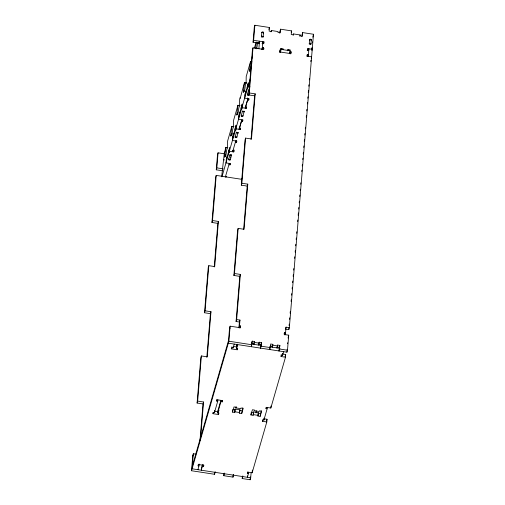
<?xml version="1.0" encoding="UTF-8"?>
<svg xmlns="http://www.w3.org/2000/svg" width="505" height="505" viewBox="0 0 505 505"><rect width="100%" height="100%" fill="white"/><g stroke="black" fill="none" stroke-linecap="round" stroke-linejoin="round"><path stroke-width="0.76" d="M252.229 58.088L252.248 56.535M215.18 471.664L214.568 474.283L191.528 470.742L192.765 455.693L193.327 453.755L195.908 454.147M197.095 403.034L197.657 401.09L203.553 401.999L202.991 403.937L197.095 403.034L200.807 357.894L201.369 355.949L207.265 356.858L210.976 311.718L205.081 310.815L204.519 312.753L210.415 313.662L210.976 311.718M204.519 312.753L208.23 267.618L208.792 265.674L214.688 266.577L218.4 221.442L212.498 220.534L211.942 222.478L217.838 223.38L218.4 221.442M211.942 222.478L215.654 177.337L216.209 175.393L241.636 179.3L241.826 178.656M222.718 170.804L216.273 169.813L217.51 154.77L218.065 152.826L224.435 153.804M193.327 453.755L192.089 468.798L250.701 477.806L251.086 473.103M197.657 401.09L201.369 355.949M205.081 310.815L208.792 265.674M212.498 220.534L216.209 175.393M216.273 169.813L216.828 167.875L218.065 152.826M199.986 440.518L202.991 403.937M206.835 357.243L210.415 313.662M214.253 266.968L217.838 223.38M221.657 176.737L224.428 152.156M200.485 439.356L203.553 401.999M197.985 469.707L199.178 464.619M226.549 158.911L226.625 158.008L225.962 162.919L230.387 163.595L230.009 164.889L228.904 164.725M226.859 157.831L227.307 155.635L227.231 156.537M202.391 464.518L201.306 470.218L202.492 465.13M226.53 176.984L226.581 176.415M228.853 150.926L228.929 150.023L228.481 152.22L229.586 152.39M229.163 149.846L229.611 147.649L229.32 151.26L233.746 151.942L234.118 150.641L233.013 150.477M228.733 158.822L228.677 159.504A0.846 0.499 4.7 0 0 229.365 160.117A0.846 0.499 4.7 0 0 230.337 159.757L231.637 154.764M202.379 466.481L203.49 466.652L203.654 464.619M229.977 154.505L228.67 159.498L230.331 159.757L230.394 159.081M230.532 157.39L230.64 156.777M230.009 164.889L230.122 163.538M233.026 136.464L233.095 135.561L232.439 140.466L236.858 141.147L236.485 142.442L235.38 142.271L235.494 140.92M233.335 135.384L233.783 133.187L233.708 134.09M232.748 150.326L232.635 151.771L235.747 140.977M235.33 128.472L235.399 127.569L234.951 129.772L236.062 129.943M235.639 127.393L236.088 125.196L235.797 128.813L240.222 129.488L240.595 128.194L239.49 128.024L241.472 121.118L242.577 121.288L242.956 119.988L238.53 119.313L239.2 114.401L239.124 115.31M233.746 151.942L233.916 149.909M235.21 136.375L235.153 137.051A0.846 0.499 4.7 0 0 235.841 137.663A0.846 0.499 4.7 0 0 236.813 137.31L238.114 132.31M220.881 400.402L218.008 410.369L217.788 413.077L218.892 413.248L218.52 414.542L212.99 413.69L213.097 412.339M236.454 132.057L235.147 137.051L236.801 137.303L236.87 136.628M236.485 142.442L236.656 140.409M212.99 413.69L213.362 412.396L214.467 412.566L214.631 410.533M239.439 114.231L239.881 112.028L239.812 112.931M217.851 399.859L217.743 401.21L216.639 401.039L216.746 399.689M239.225 127.872L239.105 129.318L241.844 119.824M241.428 107.319L241.504 106.416L241.055 108.613L242.16 108.783M241.737 106.239L242.185 104.043L241.889 107.653L246.314 108.335L246.686 107.041L245.582 106.871L247.583 99.965L247.747 97.932M241.302 115.222L241.245 115.897A0.846 0.499 4.7 0 0 241.933 116.51A0.846 0.499 4.7 0 0 242.905 116.15L244.205 111.157M240.222 129.488L240.329 128.137M242.545 110.904L241.245 115.897L242.905 116.15L242.962 115.475M218.52 414.542L218.684 412.509M242.577 121.288L242.69 119.931M245.228 94.151L245.304 93.248L244.641 98.159L249.06 98.835L248.687 100.135L247.583 99.965M245.537 93.072L245.986 90.875L245.91 91.777M214.568 474.283L214.682 472.926M217.788 413.077L221.171 400.37M245.329 106.719L245.209 108.165L247.949 98.664M247.532 86.166L247.601 85.263L247.16 87.46L248.264 87.63M247.841 85.086L248.29 82.889L247.999 86.5L249.994 86.809M221.057 401.721L222.162 401.892L222.276 400.541M246.314 108.335L246.427 106.978M247.412 94.063L247.355 94.744A0.846 0.499 4.7 0 0 248.043 95.357A0.846 0.499 4.7 0 0 249.016 94.997L249.249 94.189M263.477 47.603L262.916 49.541L261.811 49.37L262.366 47.432L263.477 47.603L263.326 49.408L253.005 47.817L252.443 49.761L248.731 94.902L249.293 92.958L255.195 93.867L254.634 95.805L247.349 94.744L248.656 89.751M240.588 325.959L240.033 327.903L238.922 327.732L239.484 325.788L240.588 325.959L240.443 327.764L230.122 326.18L229.56 328.117L228.323 343.166L286.935 352.174L287.49 350.23L288.727 335.187L284.309 334.506L284.454 332.7L285.559 332.871L286.032 327.152L289.346 327.663L313.472 34.258L302.596 32.585L301.87 36.562M233.891 275.459L234.453 273.514L240.348 274.423L239.787 276.361L233.891 275.459L237.602 230.318L238.164 228.374L244.06 229.283L247.772 184.142L241.87 183.239L241.314 185.177L247.21 186.086L247.772 184.142M241.314 185.177L245.026 140.043L245.582 138.099L251.484 139.001L255.195 93.867M259.513 43.228L253.062 42.237L254.299 27.194L254.861 25.25L269.424 27.491L269.127 31.102L271.337 31.436L271.412 30.534L278.047 31.556L277.971 32.459L280.18 32.8L280.477 29.189L291.536 30.887L291.24 34.498L293.455 34.839L293.525 33.936L300.159 34.952L300.09 35.855L302.299 36.196L302.596 32.585M249.016 94.997L249.072 94.321M248.687 100.135L248.801 98.778M191.528 470.742L228.885 341.222L230.122 326.18M234.453 273.514L238.164 228.374M241.87 183.239L245.582 138.099M249.293 92.958L253.005 47.817M253.062 42.237L253.624 40.299L254.861 25.25M237.116 344.113L236.46 348.317L237.565 348.488L237.192 349.782L231.662 348.93L231.833 346.903M231.662 348.93L232.041 347.636L233.146 347.806L233.253 346.455M258.907 41.984L258.756 43.79L259.507 41.202L258.888 48.726M236.075 321.502L236.637 319.558L239.957 320.069L239.395 322.013L236.075 321.502L239.787 276.361M243.625 229.668L247.21 186.086M251.048 139.393L254.634 95.805M233.613 474.498L233.001 477.118L223.784 475.697L223.968 473.444M236.637 319.558L240.348 274.423M224.397 473.078L223.784 475.697M261.331 37.162L261.931 32.32A0.631 0.505 16.1 0 1 262.095 32.023L262.354 31.897A0.985 0.789 16.1 0 1 263.313 32.08L263.433 32.181A0.644 0.518 16.1 0 1 263.591 32.572L263.061 37.174M238.922 327.732L239.395 322.013M237.192 349.782L237.306 348.425M239.484 325.788L239.957 320.069M262.202 49.231L262.821 41.713L262.265 43.651M236.125 406.569L236.018 407.92L240.809 408.659L240.992 408.008L243.208 408.349L241.712 413.532L239.503 413.191L239.913 409.833L235.122 409.101L234.711 412.452L232.496 412.112L232.666 410.085M253.624 40.299L263.945 41.883L263.799 43.689L262.688 43.518M234.711 412.452L235.122 409.101M233.001 477.118L233.184 474.858M239.503 413.191L239.913 409.833M241.712 413.532L242.791 407.863M251.49 345.13L251.364 346.708L252.216 341.153L254.432 341.494L253.794 344.341L254.432 341.494M250.701 477.806L250.139 479.75L242.211 478.532L242.381 476.499M242.829 475.912L242.211 478.532M279.751 33.16L280.477 29.189M279.543 52.097L280.231 52.204L280.351 50.74M280.641 52.066L280.938 48.455L283.154 48.796L283.078 49.698M250.928 414.946L252.424 409.763L254.634 410.104L254.444 410.754L259.242 411.493L259.425 410.843L261.64 411.184L260.144 416.366L257.935 416.025L258.339 412.667L253.548 411.928L253.138 415.287L250.928 414.946L251.042 413.595M248.567 472.207L248.46 473.564L247.355 473.393L247.463 472.036M247.494 475.944L247.381 477.294L248.46 473.564M253.138 415.287L253.548 411.928M260.877 344.511L258.661 344.17L258.585 345.073L259.223 342.232L261.432 342.573L260.58 348.122L261.432 342.573M250.139 479.75L250.373 476.928M256.029 412.97L256.224 410.622M247.355 473.393L247.728 472.099L252.147 472.781L252.374 470.067M287.869 50.437L287.945 49.534L290.154 49.875L289.857 53.486M257.935 416.025L258.339 412.667M260.144 416.366L261.218 410.698M289.636 52.974L290.009 51.68L291.114 51.851L290.962 53.656L279.536 51.895L279.688 50.09L280.793 50.26L280.231 52.204M264.077 418.803L267.025 419.257L266.804 421.965L262.379 421.284L262.493 419.926M262.379 421.284L262.758 419.99L263.863 420.16L264.027 418.127M269.866 348.639L269.79 349.542L270.648 343.987L272.864 344.328L272.227 347.175L272.864 344.328M269.923 347.958L270.036 346.607M267.246 407.453L267.139 408.804L266.028 408.633L266.141 407.283M266.028 408.633L266.406 407.339L270.825 408.021L270.996 405.988M277.655 345.06L277.018 347.907L277.655 345.06L279.865 345.401L279.006 350.956L279.865 345.401M282.756 354.043L285.704 354.497L285.483 357.205L281.058 356.524L281.228 354.491M281.058 356.524L281.43 355.23L282.541 355.4L282.705 353.367M307.886 56.453L308.448 54.515L307.343 54.344L307.191 56.15L311.617 56.825L311.244 58.125M311.863 50.601L312.235 49.307L307.81 48.625L307.665 50.431L308.77 50.601M284.586 334.752L285.003 334.815L285.18 332.669M307.905 56.213L308.025 54.742M308.296 56.32L308.915 48.796L308.353 50.74L307.248 50.569L307.81 48.625M309.666 39.655A0.631 0.505 16.1 0 1 309.836 39.358L310.089 39.238A0.985 0.789 16.1 0 1 311.048 39.422L311.168 39.516A0.644 0.518 16.1 0 1 311.326 39.914L310.865 44.27M286.935 352.174L287.01 351.234M287.086 350.293L287.162 349.353M287.629 343.709L287.705 342.769M288.09 338.066L288.727 335.187M285.47 329.096L288.791 329.607L288.917 328.042M289.113 325.693L289.239 324.128M289.624 319.431L289.756 317.866M290.141 313.169L290.268 311.604M291.107 301.428L291.233 299.863M291.619 295.166L291.751 293.601M292.136 288.904L292.262 287.339M292.647 282.642L292.78 281.077M293.165 276.38L293.291 274.815M293.676 270.118L293.809 268.553M294.642 258.377L294.775 256.811M295.16 252.115L295.286 250.549M295.671 245.853L295.804 244.287M296.189 239.591L296.315 238.025M296.706 233.329L296.833 231.763M297.672 221.581L297.798 220.016M298.184 215.319L298.379 212.971M298.701 209.057L298.827 207.492M299.212 202.795L299.345 201.23M299.73 196.533L299.856 194.968M300.21 190.644L300.33 189.23M300.734 184.275L300.854 182.854M301.782 171.555L301.895 170.147M302.249 165.918L302.362 164.51M302.766 159.586L302.88 158.179M303.227 153.962L303.347 152.56M303.764 147.492L303.89 145.939M304.275 141.267L304.401 139.708M304.786 135.037L304.913 133.484M305.298 128.813L305.424 127.26M306.257 117.141L306.383 115.582M306.769 110.917L306.895 109.358M307.343 103.91L307.463 102.49M307.81 98.241L307.924 96.827M308.277 92.579L308.448 90.458M308.801 86.216L308.915 84.808M309.319 79.866L309.439 78.458M310.821 61.578L310.941 60.177M311.825 49.439L311.957 47.786L311.768 48.436M312.368 42.786L312.443 41.846M312.835 37.143L313.472 34.258M233.853 126.603L231.858 126.3L227.528 141.324L227.427 147.17L226.587 150.597A3.75 0.36 -81.3 0 1 225.722 155.761A3.75 0.36 -81.3 0 1 225.344 154.915L224.681 157.156L225.792 147.334L227.787 147.643M231.858 126.351L233.821 126.888M240.14 97.68L239.66 99.264L239.534 105.318L238.726 108.524A3.75 0.36 -81.3 0 1 237.855 113.694A3.75 0.36 -81.3 0 1 237.476 112.842L236.794 115.102L237.924 105.261L239.919 105.57M246.459 82.883L244.47 82.574L246.434 83.167M251.244 65.713A3.75 0.36 -81.3 0 1 250.379 70.239A3.75 0.36 -81.3 0 1 250.089 69.116L249.426 71.356L250.537 61.541L251.862 61.743M237.924 105.293L233.594 120.285L233.499 126.098L232.66 129.558A3.75 0.36 -81.3 0 1 231.789 134.728A3.75 0.36 -81.3 0 1 231.41 133.876L232.515 134.046M250.537 61.572L246.206 76.564L246.105 82.41L245.266 85.837A3.75 0.36 -81.3 0 1 244.395 91.007A3.75 0.36 -81.3 0 1 244.022 90.155L243.366 92.383L244.439 82.858M225.767 147.618L227.755 147.927M231.833 126.585L230.709 136.11L231.41 133.876M255.637 48.36L256.389 42.306M225.792 147.334L224.555 152.744L224.454 152.169M244.47 82.574L240.228 98.267L240.172 97.705M254.438 48.013L256.174 42.003M251.332 64.798L251.73 63.434M257.796 42.395L257.399 43.765A3.75 0.36 -81.3 0 1 256.591 48.726M261.792 32.806L261.931 32.32M226.183 160.211L229.548 148.552M232.66 137.758L236.018 126.105M238.751 116.605L242.116 104.945M244.862 95.451L248.22 83.792M221.954 176.782L250.278 78.584M263.452 33.059L263.591 32.572M263.383 43.828L263.945 41.883M225.274 177.293L229.27 163.424M268.862 29.429L269.424 27.491M271.04 31.834L271.412 30.534M280.565 49.749L280.938 48.455M280.117 51.952L280.868 49.357L290.085 50.778M291.164 32.181L291.536 30.887M287.572 50.828L287.945 49.534M293.152 35.23L293.525 33.936M290.552 53.789L291.114 51.851M299.787 36.253L300.159 34.952M309.527 40.141L309.666 39.655L309.212 44.017M308.315 49.578L308.505 48.934M311.187 40.394L311.326 39.908M307.343 54.344L306.92 56.307M192.31 466.09L228.544 340.458M216.639 401.039L217.011 399.745L222.541 400.598L222.162 401.892M198.642 465.503L199.071 464.013M214.467 412.566L217.743 401.21M233.146 347.806L234.219 344.075M236.46 348.317L237.539 344.58M203.49 466.652L203.862 465.358L198.332 464.505L197.96 465.799L199.065 465.97M251.66 343.097L252.216 341.153M232.496 412.112L233.992 406.935L236.201 407.276L236.018 407.92M258.85 343.526L259.223 342.232M284.081 333.994L284.454 332.7M285.66 328.446L286.032 327.152M285.003 334.815L285.559 332.871M288.791 329.607L289.346 327.663M263.863 420.16L267.139 408.804M282.541 355.4L283.614 351.663M266.381 421.498L267.025 419.257M285.06 356.738L285.704 354.497M252.147 472.781L266.804 421.965M270.825 408.021L285.483 357.205M279.921 31.133L280.61 31.234M302.034 34.529L302.716 34.637M261.906 32.427L263.566 32.68M309.66 39.769L311.32 40.021M261.596 36.19L263.257 36.442M262.095 43.626L262.739 43.727M262.65 48.587L264.191 48.827M257.26 48.253L256.155 48.082A3.75 0.36 -81.3 0 0 256.111 48.827M289.586 53.644L290.482 53.782M250.505 61.825L251.837 62.027M237.899 105.545L239.888 105.854M241.131 107.71L242.457 107.918M235.027 128.87L236.353 129.072M223.456 159.75L224.561 159.915M216.828 167.875L223.279 168.866M229.56 328.117L230.204 328.218M254.356 342.396L259.147 343.135M272.788 345.231L277.58 345.963M251.799 343.116L253.87 343.438M270.364 345.969L272.302 346.272M277.093 347.004L279.303 347.345M251.585 344L261.565 345.534M270.017 346.834L279.997 348.368M228.885 341.222L251.919 344.763M261.135 346.184L270.352 347.598M279.568 349.012L287.49 350.23M236.687 345.609L237.792 345.78M233.272 346.436L237.419 347.074M232.723 409.403L234.932 409.744M239.723 410.483L241.933 410.824M251.149 412.238L253.365 412.579M258.156 413.317L260.365 413.652M234.894 411.809L239.686 412.541M253.327 414.637L258.118 415.375M218.008 410.369L219.113 410.54M214.593 411.196L218.741 411.834M192.765 455.693L193.409 455.794M248.599 90.427A0.846 0.499 4.7 0 1 249.255 90.054M263.275 36.448A0.846 0.675 16.1 0 1 262.385 36.998A0.846 0.675 16.1 0 1 261.615 36.19M311.011 43.783L309.35 43.531A0.846 0.675 16.1 0 0 310.12 44.333A0.846 0.675 16.1 0 0 311.011 43.783M244.149 111.832L242.488 111.58A0.846 0.499 4.7 0 1 243.46 111.22A0.846 0.499 4.7 0 1 244.149 111.832M238.051 132.985L236.391 132.733A0.846 0.499 4.7 0 1 237.369 132.379A0.846 0.499 4.7 0 1 238.057 132.992M231.574 155.439L229.914 155.18A0.846 0.499 4.7 0 1 230.892 154.827A0.846 0.499 4.7 0 1 231.58 155.439"/></g></svg>
